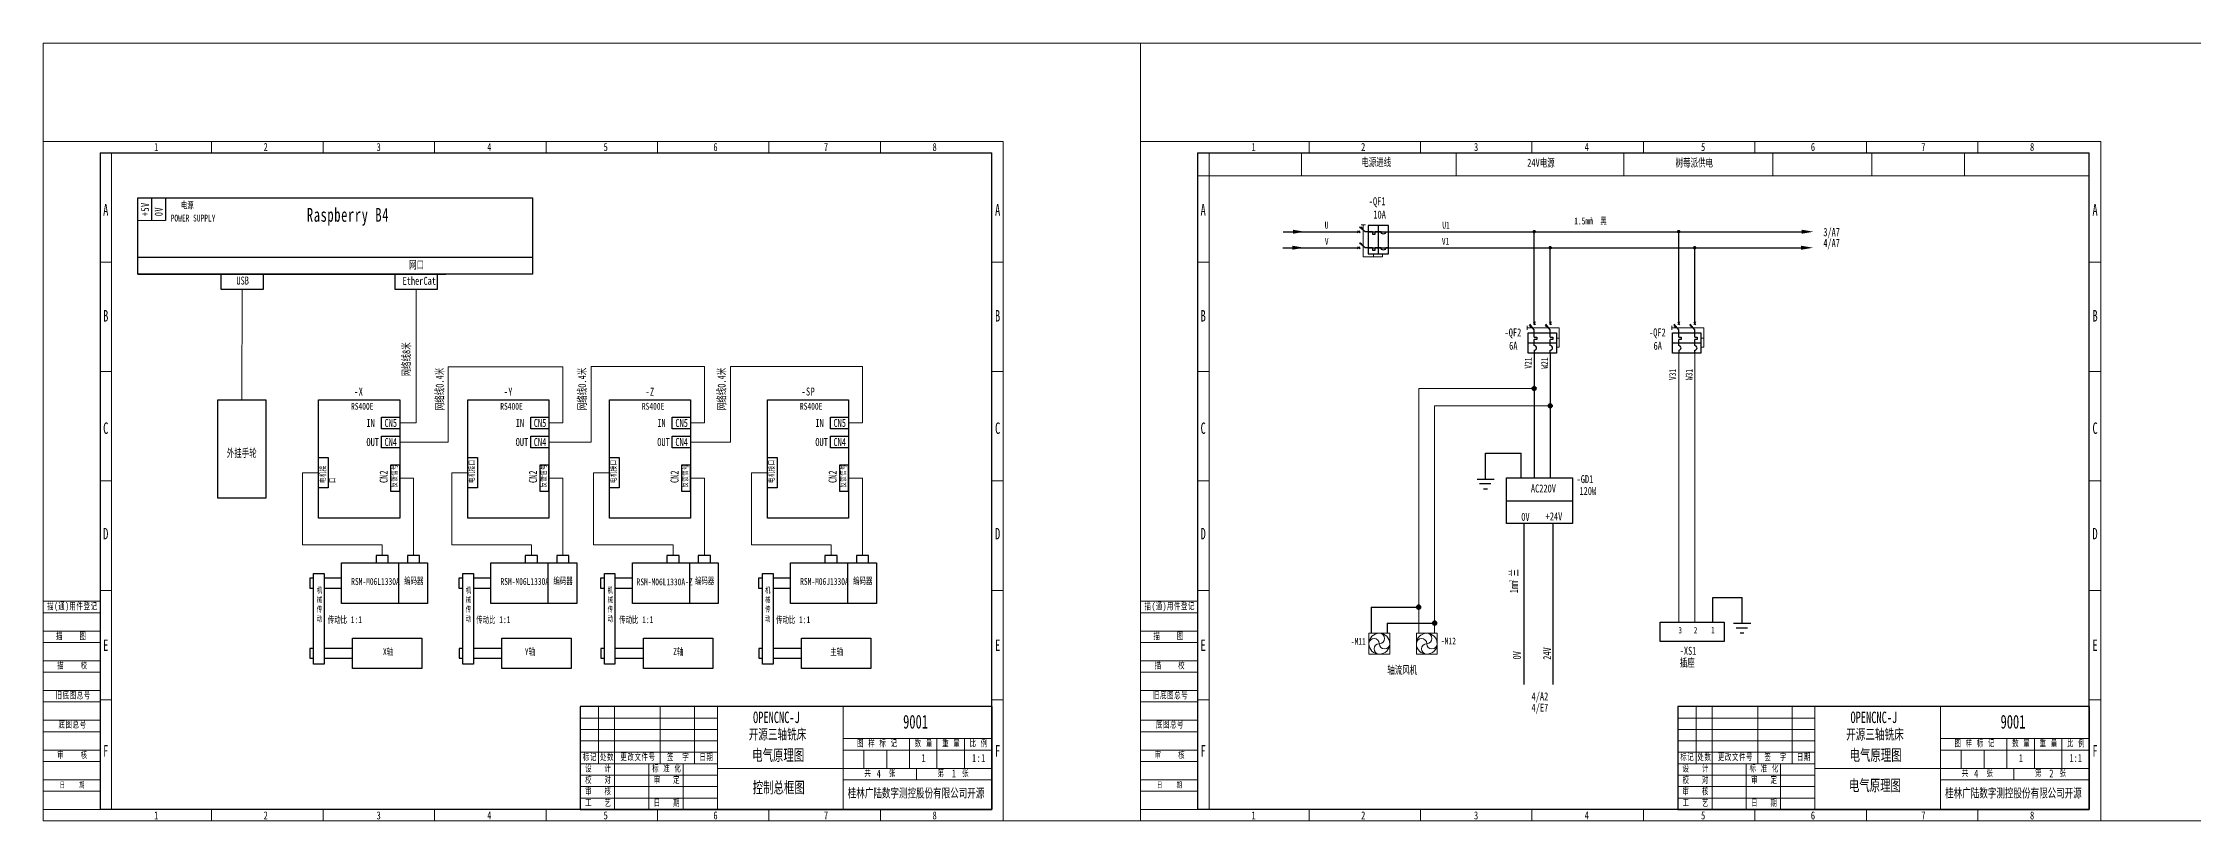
# Model space of a CAD drawing. Header units: millimetres. Extents: x 0 to 1920, y 0 to 340.
# Drawn here: x 0 to 941, y 0 to 340 of the extents above; entities that cross this region are included whole.
import ezdxf

# ---------------------------------------------------------------- set-up
doc = ezdxf.new("R2010")
doc.units = ezdxf.units.MM
for name, color, linetype, lineweight in [('ACAD粗实线', 7, 'Continuous', 30), ('CAXA0', 7, 'Continuous', 70), ('EB0_1', 7, 'Continuous', 35), ('尺寸线', 1, 'Continuous', 15), ('尺寸线层_1', 3, 'Continuous', 18), ('文字', 3, 'Continuous', 20), ('用户自定义3', 7, 'Continuous', 18), ('粗实线', 7, 'Continuous', 30), ('粗实线层_1', 7, 'Continuous', 35), ('细实线', 1, 'Continuous', 15), ('细实线层_1', 7, 'Continuous', 18)]:
    doc.layers.add(name, color=color, linetype=linetype, lineweight=lineweight)
doc.styles.add('标准', font='', dxfattribs={"width": 0.667})
doc.styles.add('电气', font='', dxfattribs={"width": 0.667})
doc.styles.add('电气3.0', font='', dxfattribs={"width": 0.667})
doc.styles.add('电气3.5', font='', dxfattribs={"width": 0.667})
doc.styles.get('标准').set_extended_font_data('宋体')
doc.styles.get('电气').set_extended_font_data('宋体')
doc.styles.get('电气3.0').set_extended_font_data('宋体')
doc.styles.get('电气3.5').set_extended_font_data('宋体')

# ---------------------------------------------------------------- blocks, each defined once
blk = doc.blocks.new('电气A3')
at = {"layer": '文字', "lineweight": 15}
for p, q in [((30, 292), (30, 5)), ((73.75, 297), (73.75, 292)), ((122.5, 297), (122.5, 292)), ((171.25, 297), (171.25, 292)), ((220, 297), (220, 292)), ((268.75, 297), (268.75, 292)), ((317.5, 297), (317.5, 292)), ((366.25, 297), (366.25, 292)), ((30, 244.2), (25, 244.2)), ((420, 244.2), (415, 244.2)), ((30, 196.4), (25, 196.4)), ((420, 196.4), (415, 196.4)), ((420, 148.6), (415, 148.6)), ((30, 100.8), (25, 100.8)), ((420, 100.8), (415, 100.8)), ((30, 53), (25, 53)), ((420, 53), (415, 53)), ((73.75, 5), (73.75, 0)), ((122.5, 5), (122.5, 0)), ((171.25, 5), (171.25, 0)), ((220, 5), (220, 0)), ((268.75, 5), (268.75, 0)), ((317.5, 5), (317.5, 0)), ((366.25, 5), (366.25, 0))]:
    blk.add_line(p, q, dxfattribs=at)
at = {"layer": '文字', "color": 3, "lineweight": 15}
blk.add_line((30, 148.6), (25, 148.6), dxfattribs=at)
at = {"layer": '粗实线'}
for p, q in [((25, 292), (25, 5)), ((25, 292), (415, 292)), ((415, 5), (415, 292)), ((235, 50), (235, 5)), ((415, 50), (235, 50)), ((415, 50), (415, 5)), ((415, 5), (25, 5)), ((235, 5), (415, 5))]:
    blk.add_line(p, q, dxfattribs=at)
at = {"layer": '细实线'}
for p, q in [((420, 297), (0, 297)), ((0, 297), (0, 0)), ((420, 0), (420, 297)), ((25, 96), (0, 96)), ((25, 91), (0, 91)), ((25, 83), (0, 83)), ((25, 78), (0, 78)), ((25, 70), (0, 70)), ((25, 65), (0, 65)), ((25, 57), (0, 57)), ((25, 52), (0, 52)), ((25, 44), (0, 44)), ((25, 39), (0, 39)), ((25, 31), (0, 31)), ((415, 36), (350, 36)), ((350, 31), (415, 31)), ((359, 23), (359, 31)), ((369, 23), (369, 31)), ((379, 23), (379, 36)), ((391, 23), (391, 36)), ((403, 23), (403, 36)), ((25, 26), (0, 26)), ((415, 23), (295, 23)), ((382, 18), (382, 23)), ((25, 18), (0, 18)), ((25, 13), (0, 13)), ((350, 18), (415, 18)), ((0, 5), (0, 5)), ((0, 0), (420, 0))]:
    blk.add_line(p, q, dxfattribs=at)
at = {"layer": '细实线', "color": 1, "linetype": 'Continuous', "lineweight": 15}
for p, q in [((243, 25), (243, 50)), ((250, 5), (250, 50)), ((270, 25), (270, 50)), ((285, 25), (285, 50)), ((295, 5), (295, 50)), ((350, 5), (350, 50)), ((235, 45), (295, 45)), ((235, 40), (295, 40)), ((235, 35), (295, 35)), ((235, 35), (295, 35)), ((235, 30), (295, 30)), ((235, 25), (295, 25)), ((235, 20), (295, 20)), ((265, 5), (265, 25)), ((280, 5), (280, 25)), ((235, 15), (295, 15)), ((235, 10), (295, 10)), ((0, 5), (25, 5))]:
    blk.add_line(p, q, dxfattribs=at)
at = {"layer": '文字', "lineweight": 15, "attachment_point": 1, "style": '标准'}
for s, insert, char_height, width in [('\\T1.1;1', (48.59, 296.32), 3.5, 1.9041), ('\\T1.1;2', (96.51, 296.32), 3.5, 2.5823), ('\\T1.1;3', (145.9, 296.32), 3.5, 2.5301), ('\\T1.1;4', (194.3, 296.32), 3.5, 2.8692), ('\\T1.1;5', (245.2, 296.32), 3.5, 2.5301), ('\\T1.1;6', (293.23, 296.32), 3.5, 2.6866), ('\\T1.1;7', (341.55, 296.32), 3.5, 2.5301), ('\\T1.1;8', (389.09, 296.32), 3.5, 2.6605), ('\\T1.1;A', (26.3, 269.59), 5, 4.5088), ('\\T1.1;A', (416.4, 269.59), 5, 4.5088), ('\\T1.1;B', (26.3, 223.3), 5, 4.2852), ('\\T1.1;B', (416.4, 223.3), 5, 4.2852), ('\\T1.1;C', (26.3, 174.18), 5, 4.1361), ('\\T1.1;C', (416.4, 174.18), 5, 4.1361), ('\\T1.1;D', (26.3, 128.07), 5, 4.2479), ('\\T1.1;D', (416.4, 128.07), 5, 4.2479), ('\\T1.1;描(通)用件登记', (1.8, 95.41), 3, 41.5314), ('\\T1.1;描    图', (5.69, 82.36), 3, 23.5648), ('\\T1.1;E', (26.3, 79.3), 5, 4.2107), ('\\T1.1;E', (416.4, 79.3), 5, 4.2107), ('\\T1.1;描    校', (6.21, 69.57), 3, 23.8331), ('\\T1.1;旧底图总号', (5.52, 56.52), 3, 28.5327), ('\\T1.1;底图总号', (6.78, 43.73), 3, 23.1937), ('\\T1.1;审    核', (6.21, 30.42), 3, 23.4754), ('\\T1.1;F', (26.3, 33.13), 5, 4.3597), ('\\T1.1;标记', (236.11, 29.53), 3, 11.219), ('\\T1.1;处数', (243.61, 29.53), 3, 11.1519), ('\\T1.1;更改文件号', (252.55, 29.53), 3, 29.114), ('\\T1.1;签  字', (272.94, 29.53), 3, 17.5373), ('\\T1.1;日期', (287.11, 29.53), 3, 10.1459), ('\\T1.1;图 样 标 记', (356.06, 35.53), 3, 32.1457), ('\\T1.1;数 量', (381.27, 35.53), 3, 14.3893), ('\\T1.1;重 量', (393.27, 35.53), 3, 14.4117), ('\\T1.1;比 例', (405.27, 35.53), 3, 13.5621), ('\\T1.1;F', (416.4, 33.13), 5, 4.3597), ('\\T1.1;校   对', (237.1, 19.53), 3, 20.6852), ('\\T1.1;设   计', (237.1, 24.53), 3, 20.6181), ('\\T1.1;标 准 化', (266.42, 24.53), 3, 23.547), ('\\T1.1;审   定', (267.1, 19.53), 3, 20.2828), ('\\T1.1;共', (359.26, 22.56), 3, 5.2764), ('\\T1.1;张', (370, 22.56), 3, 5.1199), ('\\T1.1;第', (391.26, 22.56), 3, 5.1199), ('\\T1.1;张', (402, 22.56), 3, 5.1199), ('\\T1.1;日    期', (7.25, 17.02), 2.5, 18.948), ('\\T1.1;工   艺', (237.1, 9.53), 3, 20.5287), ('\\T1.1;审   核', (237.1, 14.53), 3, 20.3275), ('\\T1.1;日   期', (267.1, 9.53), 3, 19.5897), ('\\T1.1;1', (48.59, 4.18), 3.5, 1.9041), ('\\T1.1;2', (96.51, 4.18), 3.5, 2.5823), ('\\T1.1;3', (145.9, 4.18), 3.5, 2.5301), ('\\T1.1;4', (194.3, 4.18), 3.5, 2.8692), ('\\T1.1;5', (245.2, 4.18), 3.5, 2.5301), ('\\T1.1;6', (293.23, 4.18), 3.5, 2.6866), ('\\T1.1;7', (341.55, 4.18), 3.5, 2.5301), ('\\T1.1;8', (389.09, 4.18), 3.5, 2.6605)]:
    blk.add_mtext(s, dxfattribs=dict(at, insert=insert, char_height=char_height, width=width))
blk = doc.blocks.new('电气A3_1')
at = {"layer": '文字', "lineweight": 15}
for p, q in [((30, 292), (30, 5)), ((73.75, 297), (73.75, 292)), ((122.5, 297), (122.5, 292)), ((171.25, 297), (171.25, 292)), ((220, 297), (220, 292)), ((268.75, 297), (268.75, 292)), ((317.5, 297), (317.5, 292)), ((366.25, 297), (366.25, 292)), ((30, 244.2), (25, 244.2)), ((420, 244.2), (415, 244.2)), ((30, 196.4), (25, 196.4)), ((420, 196.4), (415, 196.4)), ((420, 148.6), (415, 148.6)), ((30, 100.8), (25, 100.8)), ((420, 100.8), (415, 100.8)), ((30, 53), (25, 53)), ((420, 53), (415, 53)), ((73.75, 5), (73.75, 0)), ((122.5, 5), (122.5, 0)), ((171.25, 5), (171.25, 0)), ((220, 5), (220, 0)), ((268.75, 5), (268.75, 0)), ((317.5, 5), (317.5, 0)), ((366.25, 5), (366.25, 0))]:
    blk.add_line(p, q, dxfattribs=at)
at = {"layer": '文字', "color": 3, "lineweight": 15}
blk.add_line((30, 148.6), (25, 148.6), dxfattribs=at)
at = {"layer": '粗实线'}
for p, q in [((25, 292), (25, 5)), ((25, 292), (415, 292)), ((415, 5), (415, 292)), ((235, 50), (235, 5)), ((415, 50), (235, 50)), ((415, 50), (415, 5)), ((415, 5), (25, 5)), ((235, 5), (415, 5))]:
    blk.add_line(p, q, dxfattribs=at)
at = {"layer": '细实线'}
for p, q in [((420, 297), (0, 297)), ((0, 297), (0, 0)), ((420, 0), (420, 297)), ((25, 96), (0, 96)), ((25, 91), (0, 91)), ((25, 83), (0, 83)), ((25, 78), (0, 78)), ((25, 70), (0, 70)), ((25, 65), (0, 65)), ((25, 57), (0, 57)), ((25, 52), (0, 52)), ((25, 44), (0, 44)), ((25, 39), (0, 39)), ((25, 31), (0, 31)), ((415, 36), (350, 36)), ((350, 31), (415, 31)), ((359, 23), (359, 31)), ((369, 23), (369, 31)), ((379, 23), (379, 36)), ((391, 23), (391, 36)), ((403, 23), (403, 36)), ((25, 26), (0, 26)), ((415, 23), (295, 23)), ((382, 18), (382, 23)), ((25, 18), (0, 18)), ((25, 13), (0, 13)), ((350, 18), (415, 18)), ((0, 5), (0, 5)), ((0, 0), (420, 0))]:
    blk.add_line(p, q, dxfattribs=at)
at = {"layer": '细实线', "color": 1, "linetype": 'Continuous', "lineweight": 15}
for p, q in [((243, 25), (243, 50)), ((250, 5), (250, 50)), ((270, 25), (270, 50)), ((285, 25), (285, 50)), ((295, 5), (295, 50)), ((350, 5), (350, 50)), ((235, 45), (295, 45)), ((235, 40), (295, 40)), ((235, 35), (295, 35)), ((235, 35), (295, 35)), ((235, 30), (295, 30)), ((235, 25), (295, 25)), ((235, 20), (295, 20)), ((265, 5), (265, 25)), ((280, 5), (280, 25)), ((235, 15), (295, 15)), ((235, 10), (295, 10)), ((0, 5), (25, 5))]:
    blk.add_line(p, q, dxfattribs=at)
at = {"layer": '文字', "lineweight": 15, "attachment_point": 1, "style": '标准'}
for s, insert, char_height, width in [('\\T1.1;1', (48.59, 296.32), 3.5, 1.9041), ('\\T1.1;2', (96.51, 296.32), 3.5, 2.5823), ('\\T1.1;3', (145.9, 296.32), 3.5, 2.5301), ('\\T1.1;4', (194.3, 296.32), 3.5, 2.8692), ('\\T1.1;5', (245.2, 296.32), 3.5, 2.5301), ('\\T1.1;6', (293.23, 296.32), 3.5, 2.6866), ('\\T1.1;7', (341.55, 296.32), 3.5, 2.5301), ('\\T1.1;8', (389.09, 296.32), 3.5, 2.6605), ('\\T1.1;A', (26.3, 269.59), 5, 4.5088), ('\\T1.1;A', (416.4, 269.59), 5, 4.5088), ('\\T1.1;B', (26.3, 223.3), 5, 4.2852), ('\\T1.1;B', (416.4, 223.3), 5, 4.2852), ('\\T1.1;C', (26.3, 174.18), 5, 4.1361), ('\\T1.1;C', (416.4, 174.18), 5, 4.1361), ('\\T1.1;D', (26.3, 128.07), 5, 4.2479), ('\\T1.1;D', (416.4, 128.07), 5, 4.2479), ('\\T1.1;描(通)用件登记', (1.8, 95.41), 3, 41.5314), ('\\T1.1;描    图', (5.69, 82.36), 3, 23.5648), ('\\T1.1;E', (26.3, 79.3), 5, 4.2107), ('\\T1.1;E', (416.4, 79.3), 5, 4.2107), ('\\T1.1;描    校', (6.21, 69.57), 3, 23.8331), ('\\T1.1;旧底图总号', (5.52, 56.52), 3, 28.5327), ('\\T1.1;底图总号', (6.78, 43.73), 3, 23.1937), ('\\T1.1;审    核', (6.21, 30.42), 3, 23.4754), ('\\T1.1;F', (26.3, 33.13), 5, 4.3597), ('\\T1.1;标记', (236.11, 29.53), 3, 11.219), ('\\T1.1;处数', (243.61, 29.53), 3, 11.1519), ('\\T1.1;更改文件号', (252.55, 29.53), 3, 29.114), ('\\T1.1;签  字', (272.94, 29.53), 3, 17.5373), ('\\T1.1;日期', (287.11, 29.53), 3, 10.1459), ('\\T1.1;图 样 标 记', (356.06, 35.53), 3, 32.1457), ('\\T1.1;数 量', (381.27, 35.53), 3, 14.3893), ('\\T1.1;重 量', (393.27, 35.53), 3, 14.4117), ('\\T1.1;比 例', (405.27, 35.53), 3, 13.5621), ('\\T1.1;F', (416.4, 33.13), 5, 4.3597), ('\\T1.1;校   对', (237.1, 19.53), 3, 20.6852), ('\\T1.1;设   计', (237.1, 24.53), 3, 20.6181), ('\\T1.1;标 准 化', (266.42, 24.53), 3, 23.547), ('\\T1.1;审   定', (267.1, 19.53), 3, 20.2828), ('\\T1.1;共', (359.26, 22.56), 3, 5.2764), ('\\T1.1;张', (370, 22.56), 3, 5.1199), ('\\T1.1;第', (391.26, 22.56), 3, 5.1199), ('\\T1.1;张', (402, 22.56), 3, 5.1199), ('\\T1.1;日    期', (7.25, 17.02), 2.5, 18.948), ('\\T1.1;工   艺', (237.1, 9.53), 3, 20.5287), ('\\T1.1;审   核', (237.1, 14.53), 3, 20.3275), ('\\T1.1;日   期', (267.1, 9.53), 3, 19.5897), ('\\T1.1;1', (48.59, 4.18), 3.5, 1.9041), ('\\T1.1;2', (96.51, 4.18), 3.5, 2.5823), ('\\T1.1;3', (145.9, 4.18), 3.5, 2.5301), ('\\T1.1;4', (194.3, 4.18), 3.5, 2.8692), ('\\T1.1;5', (245.2, 4.18), 3.5, 2.5301), ('\\T1.1;6', (293.23, 4.18), 3.5, 2.6866), ('\\T1.1;7', (341.55, 4.18), 3.5, 2.5301), ('\\T1.1;8', (389.09, 4.18), 3.5, 2.6605)]:
    blk.add_mtext(s, dxfattribs=dict(at, insert=insert, char_height=char_height, width=width))
blk = doc.blocks.new('断路器2P')
at = {"layer": '粗实线'}
for p, q in [((0.38, 0.65), (-0.38, -0.65)), ((-0.37, 0.63), (0.37, -0.67)), ((7.38, 0.65), (6.63, -0.65)), ((6.63, 0.63), (7.37, -0.67)), ((-2.68, -12.97), (-2.68, -4.13)), ((-2.68, -4.13), (9.71, -4.13)), ((-2.68, -8.45), (9.71, -8.45)), ((-1.77, -0.6), (-2.02, -0.85)), ((-1.4, -1.61), (-2.02, -0.85)), ((-0.01, -2.78), (-1.96, -0.37)), ((-1.15, -1.37), (-1.4, -1.61)), ((-0.01, -4.13), (-0.01, -2.78)), ((-0.01, -5.96), (-0.01, -4.13)), ((-0.01, -5.96), (1.13, -5.96)), ((1.13, -7.1), (-0.01, -7.1)), ((-0.01, -9.73), (-0.01, -7.1)), ((1.13, -5.96), (1.13, -7.1)), ((5.16, -0.52), (4.92, -0.77)), ((5.53, -1.53), (4.92, -0.77)), ((6.99, -2.78), (5.04, -0.37)), ((5.79, -1.29), (5.53, -1.53)), ((6.99, -4.13), (6.99, -2.78)), ((6.99, -5.96), (6.99, -4.13)), ((6.99, -5.96), (8.13, -5.96)), ((8.13, -7.1), (6.99, -7.1)), ((6.99, -9.73), (6.99, -7.1)), ((8.13, -5.96), (8.13, -7.1)), ((9.71, -4.13), (9.71, -12.97)), ((9.71, -12.97), (-2.68, -12.97)), ((-0.01, -11.76), (-0.01, -12.97)), ((6.99, -12.97), (6.99, -11.76))]:
    blk.add_line(p, q, dxfattribs=at)
for centre in [(-0.01, -10.75), (6.99, -10.75)]:
    blk.add_arc(centre, 1.02, 270, 90, dxfattribs=at)
at = {"layer": '细实线'}
for p, q in [((-3.02, -1.04), (-3.02, -2.89)), ((-3.02, -1.98), (10.93, -1.98)), ((10.93, -6.49), (9.71, -6.49)), ((10.93, -1.98), (10.93, -10.41)), ((10.93, -10.41), (9.71, -10.41))]:
    blk.add_line(p, q, dxfattribs=at)
blk = doc.blocks.new('一般接地')
at = {"layer": '粗实线'}
for p, q in [((0, -11.28), (0, 0)), ((-3.74, -11.28), (3.74, -11.28)), ((-2.59, -13.29), (2.3, -13.29)), ((-0.93, -15.53), (0.79, -15.53))]:
    blk.add_line(p, q, dxfattribs=at)
blk = doc.blocks.new('一般接地_1')
at = {"layer": '粗实线'}
for p, q in [((0, -11.28), (0, 0)), ((-3.74, -11.28), (3.74, -11.28)), ((-2.59, -13.29), (2.3, -13.29)), ((-0.93, -15.53), (0.79, -15.53))]:
    blk.add_line(p, q, dxfattribs=at)
blk = doc.blocks.new('*X24')
at = {"layer": 'EB0_1', "linetype": 'Continuous', "lineweight": 18}
h = blk.add_hatch(color=256, dxfattribs=at)
edge = h.paths.add_edge_path(flags=0)
edge.add_arc((0, 0), 0.844, 0, 180, ccw=False)
edge.add_arc((0, 0), 0.844, -180, 0, ccw=False)
at = {"layer": 'EB0_1'}
blk.add_circle((0, 0), 0.844, dxfattribs=at)
blk = doc.blocks.new('*X25')
at = {"layer": 'ACAD粗实线', "linetype": 'Continuous', "lineweight": 18}
blk.add_circle((0, 0), 4.56, dxfattribs=at)
for centre, start, end in [((-2.28, 0), 0, 180), ((0, 2.28), 270, 90), ((2.28, 0), 180, 360), ((0, -2.28), 90, 270)]:
    blk.add_arc(centre, 2.28, start, end, dxfattribs=at)
at = {"layer": '细实线层_1', "color": 7}
for p, q in [((-4.56, 4.56), (-4.56, -4.56)), ((4.56, 4.56), (-4.56, 4.56)), ((4.56, -4.56), (4.56, 4.56)), ((-4.56, -4.56), (4.56, -4.56))]:
    blk.add_line(p, q, dxfattribs=at)
blk = doc.blocks.new('*X26')
at = {"layer": 'ACAD粗实线', "linetype": 'Continuous', "lineweight": 18}
blk.add_circle((0, 0), 4.56, dxfattribs=at)
for centre, start, end in [((-2.28, 0), 0, 180), ((0, 2.28), 270, 90), ((2.28, 0), 180, 360), ((0, -2.28), 90, 270)]:
    blk.add_arc(centre, 2.28, start, end, dxfattribs=at)
at = {"layer": '细实线层_1', "color": 7}
for p, q in [((-4.56, 4.56), (-4.56, -4.56)), ((4.56, 4.56), (-4.56, 4.56)), ((4.56, -4.56), (4.56, 4.56)), ((-4.56, -4.56), (4.56, -4.56))]:
    blk.add_line(p, q, dxfattribs=at)

msp = doc.modelspace()

# ---------------------------------------------------------------- hatches: boundary and pattern name
at = {"layer": '尺寸线'}
for points in [[(546.68, 256.66), (546.68, 258.41), (551.93, 257.53)], [(769.18, 256.66), (769.18, 258.41), (774.43, 257.53)], [(546.46, 249.67), (546.46, 251.42), (551.71, 250.54)], [(768.97, 249.67), (768.97, 251.42), (774.22, 250.54)]]:
    msp.add_hatch(color=256, dxfattribs=at).paths.add_polyline_path(points, flags=0)

# ---------------------------------------------------------------- linework, layer by layer
at = {"layer": 'CAXA0', "color": 0, "lineweight": 30}
for p, q in [((580.98, 93.48), (601.73, 93.48)), ((587.98, 86.48), (608.73, 86.48))]:
    msp.add_line(p, q, dxfattribs=at)
at = {"layer": '文字'}
for p, q in [((87.09, 232.36), (87.03, 184.11)), ((163.25, 173.95), (163.25, 232.36)), ((177.15, 165.6), (177.15, 198.51)), ((177.15, 198.51), (227.35, 198.51)), ((227.35, 173.95), (227.35, 198.51)), ((289.28, 198.6), (239.81, 198.6)), ((239.81, 165.6), (239.81, 198.6)), ((289.28, 173.95), (289.28, 198.6)), ((300.71, 165.6), (300.71, 198.6)), ((358.44, 198.6), (300.71, 198.6)), ((358.44, 198.6), (358.44, 173.95)), ((156, 173.95), (163.25, 173.95)), ((227.35, 173.95), (221.29, 173.95)), ((289.28, 173.95), (283.22, 173.95)), ((358.44, 173.95), (352.36, 173.95)), ((156, 165.6), (177.15, 165.6)), ((221.29, 165.6), (239.81, 165.6)), ((221.29, 165.6), (227.35, 165.6)), ((283.22, 165.6), (300.71, 165.6)), ((283.22, 165.6), (289.28, 165.6)), ((120.54, 152.22), (113.52, 152.22)), ((113.52, 152.22), (113.52, 120.67)), ((178.81, 152.22), (178.81, 120.67)), ((185.83, 152.22), (178.81, 152.22)), ((247.76, 152.22), (240.74, 152.22)), ((240.74, 152.22), (240.74, 120.67)), ((316.9, 152.22), (309.88, 152.22)), ((309.88, 120.67), (309.88, 152.22)), ((156, 149.89), (162.06, 149.89)), ((162.06, 116.09), (162.06, 149.89)), ((221.29, 149.89), (227.35, 149.89)), ((227.35, 116.09), (227.35, 149.89)), ((283.22, 149.89), (289.28, 149.89)), ((289.28, 116.09), (289.28, 149.89)), ((352.36, 149.89), (358.43, 149.89)), ((358.43, 116.09), (358.43, 149.89)), ((113.52, 120.67), (148.33, 120.67)), ((148.33, 116.09), (148.33, 120.67)), ((178.81, 120.67), (213.63, 120.67)), ((213.63, 116.09), (213.63, 120.67)), ((240.74, 120.67), (275.55, 120.67)), ((275.55, 116.09), (275.55, 120.67)), ((309.88, 120.67), (344.7, 120.67)), ((344.7, 116.09), (344.7, 120.67))]:
    msp.add_line(p, q, dxfattribs=at)
at = {"layer": '用户自定义3', "color": 3}
msp.add_line((53.52, 262.47), (41.52, 262.47), dxfattribs=at)
at = {"layer": '用户自定义3'}
for p, q in [((715.41, 204.51), (715.41, 86.84)), ((722.41, 204.51), (722.41, 86.84)), ((652.23, 189.07), (601.73, 189.07)), ((601.73, 82.05), (601.73, 189.07)), ((659.23, 181.44), (608.68, 181.44)), ((608.68, 82.05), (608.68, 181.44))]:
    msp.add_line(p, q, dxfattribs=at)
at = {"layer": '粗实线'}
for p, q in [((41.52, 239.05), (41.52, 272.31)), ((41.52, 272.31), (176.23, 272.31)), ((41.52, 272.31), (214.09, 272.31)), ((41.52, 239.05), (41.52, 272.31)), ((47.52, 272.31), (47.52, 262.47)), ((53.52, 272.31), (53.52, 262.47)), ((214.09, 272.31), (214.09, 239.05)), ((542.45, 257.54), (575.52, 257.54)), ((579.63, 257.54), (770.83, 257.56)), ((652.23, 217.46), (652.23, 257.58)), ((715.42, 217.46), (715.42, 257.58)), ((542.23, 250.54), (575.52, 250.54)), ((579.63, 250.54), (770.83, 250.54)), ((659.23, 217.48), (659.23, 250.55)), ((722.42, 217.48), (722.42, 250.55)), ((41.52, 239.05), (176.23, 239.05)), ((176.23, 239.05), (41.52, 239.05)), ((77.73, 239.05), (77.73, 232.36)), ((96.45, 232.36), (96.45, 239.05)), ((153.89, 239.05), (153.89, 232.36)), ((172.61, 232.36), (172.61, 239.05)), ((77.73, 232.36), (96.45, 232.36)), ((153.89, 232.36), (172.61, 232.36)), ((652.23, 204.51), (652.23, 149.97)), ((659.23, 204.51), (659.23, 149.97)), ((630.95, 160.72), (646.55, 160.72)), ((646.55, 149.97), (646.55, 160.72)), ((640.09, 139.97), (669, 139.97)), ((647.7, 129.97), (647.7, 59.69)), ((660.32, 129.97), (660.32, 79.74)), ((130.55, 106.06), (122.93, 106.06)), ((155.5, 112.81), (155.5, 95.01)), ((195.84, 106.06), (188.22, 106.06)), ((220.79, 112.81), (220.79, 95.01)), ((257.77, 106.06), (250.15, 106.06)), ((282.72, 112.81), (282.72, 95.01)), ((326.91, 106.06), (319.3, 106.06)), ((351.86, 112.81), (351.86, 95.01)), ((122.93, 101.77), (130.55, 101.77)), ((188.22, 101.77), (195.84, 101.77)), ((250.15, 101.77), (257.77, 101.77)), ((319.3, 101.77), (326.91, 101.77)), ((730.29, 86.84), (730.29, 97.73)), ((730.29, 97.73), (743.19, 97.73)), ((135.41, 75.39), (122.93, 75.39)), ((200.7, 75.39), (188.22, 75.39)), ((262.63, 75.39), (250.15, 75.39)), ((331.77, 75.39), (319.3, 75.39)), ((660.32, 79.74), (660.32, 59.69)), ((122.93, 71.1), (135.41, 71.1)), ((188.22, 71.1), (200.7, 71.1)), ((250.15, 71.1), (262.63, 71.1)), ((319.3, 71.1), (331.77, 71.1))]:
    msp.add_line(p, q, dxfattribs=at)
for points in [[(651.85, 257.59, 0.75, 0.75, 1), (652.6, 257.59, 0.75, 0.75, 1)], [(715.03, 257.59, 0.75, 0.75, 1), (715.78, 257.59, 0.75, 0.75, 1)], [(658.85, 250.55, 0.75, 0.75, 1), (659.6, 250.55, 0.75, 0.75, 1)], [(722.03, 250.55, 0.75, 0.75, 1), (722.78, 250.55, 0.75, 0.75, 1)]]:
    msp.add_lwpolyline(points, format="xyseb", close=True, dxfattribs=at)
for points in [[(214.09, 239.05), (41.52, 239.05), (41.52, 246.49), (214.09, 246.49)], [(118.32, 106.06), (116.64, 106.06), (116.64, 101.77), (118.32, 101.77)], [(183.61, 106.06), (181.93, 106.06), (181.93, 101.77), (183.61, 101.77)], [(245.54, 106.06), (243.86, 106.06), (243.86, 101.77), (245.54, 101.77)], [(314.68, 106.06), (313.01, 106.06), (313.01, 101.77), (314.68, 101.77)], [(118.32, 75.39), (116.71, 75.39), (116.71, 71.1), (118.32, 71.1)], [(183.61, 75.39), (182, 75.39), (182, 71.1), (183.61, 71.1)], [(245.54, 75.39), (243.92, 75.39), (243.92, 71.1), (245.54, 71.1)], [(314.68, 75.39), (313.07, 75.39), (313.07, 71.1), (314.68, 71.1)]]:
    msp.add_lwpolyline(points, dxfattribs=at)
for points in [[(76.47, 184.11), (97.47, 184.11), (97.47, 141.14), (76.47, 141.14)], [(120.54, 184.11), (156, 184.11), (156, 132.4), (120.54, 132.4)], [(185.83, 184.11), (221.29, 184.11), (221.29, 132.4), (185.83, 132.4)], [(247.76, 184.11), (283.22, 184.11), (283.22, 132.4), (247.76, 132.4)], [(316.9, 184.11), (352.36, 184.11), (352.36, 132.4), (316.9, 132.4)], [(148.01, 176.5), (156, 176.5), (156, 171.41), (148.01, 171.41)], [(213.3, 176.5), (221.29, 176.5), (221.29, 171.41), (213.3, 171.41)], [(275.23, 176.5), (283.22, 176.5), (283.22, 171.41), (275.23, 171.41)], [(344.38, 176.5), (352.36, 176.5), (352.36, 171.41), (344.38, 171.41)], [(148.01, 168.15), (156, 168.15), (156, 163.06), (148.01, 163.06)], [(213.3, 168.15), (221.29, 168.15), (221.29, 163.06), (213.3, 163.06)], [(275.23, 168.15), (283.22, 168.15), (283.22, 163.06), (275.23, 163.06)], [(344.38, 168.15), (352.36, 168.15), (352.36, 163.06), (344.38, 163.06)], [(120.54, 158.8), (124.78, 158.8), (124.78, 145.65), (120.54, 145.65)], [(156, 155.56), (152.01, 155.56), (152.01, 144.21), (156, 144.21)], [(185.83, 158.8), (190.07, 158.8), (190.07, 145.65), (185.83, 145.65)], [(221.29, 155.56), (217.3, 155.56), (217.3, 144.21), (221.29, 144.21)], [(247.76, 158.8), (252, 158.8), (252, 145.65), (247.76, 145.65)], [(283.22, 155.56), (279.23, 155.56), (279.23, 144.21), (283.22, 144.21)], [(316.9, 158.8), (321.14, 158.8), (321.14, 145.65), (316.9, 145.65)], [(352.36, 155.56), (348.38, 155.56), (348.38, 144.21), (352.36, 144.21)], [(640.09, 149.97), (669, 149.97), (669, 129.97), (640.09, 129.97)], [(145.66, 112.81), (151.01, 112.81), (151.01, 116.09), (145.66, 116.09)], [(159.38, 112.81), (164.74, 112.81), (164.74, 116.09), (159.38, 116.09)], [(210.95, 112.81), (216.3, 112.81), (216.3, 116.09), (210.95, 116.09)], [(224.68, 112.81), (230.03, 112.81), (230.03, 116.09), (224.68, 116.09)], [(272.88, 112.81), (278.23, 112.81), (278.23, 116.09), (272.88, 116.09)], [(286.6, 112.81), (291.96, 112.81), (291.96, 116.09), (286.6, 116.09)], [(342.02, 112.81), (347.38, 112.81), (347.38, 116.09), (342.02, 116.09)], [(355.75, 112.81), (361.1, 112.81), (361.1, 116.09), (355.75, 116.09)], [(118.32, 108.13), (122.93, 108.13), (122.93, 68.6), (118.32, 68.6)], [(130.55, 112.81), (168.12, 112.81), (168.12, 95.01), (130.55, 95.01)], [(183.61, 108.13), (188.22, 108.13), (188.22, 68.6), (183.61, 68.6)], [(195.84, 112.81), (233.41, 112.81), (233.41, 95.01), (195.84, 95.01)], [(245.54, 108.13), (250.15, 108.13), (250.15, 68.6), (245.54, 68.6)], [(257.77, 112.81), (295.34, 112.81), (295.34, 95.01), (257.77, 95.01)], [(314.68, 108.13), (319.3, 108.13), (319.3, 68.6), (314.68, 68.6)], [(326.91, 112.81), (364.48, 112.81), (364.48, 95.01), (326.91, 95.01)], [(707.34, 86.84), (735.24, 86.84), (735.24, 78.5), (707.34, 78.5)], [(135.41, 79.83), (165.76, 79.83), (165.76, 66.66), (135.41, 66.66)], [(200.7, 79.83), (231.05, 79.83), (231.05, 66.66), (200.7, 66.66)], [(262.63, 79.83), (292.98, 79.83), (292.98, 66.66), (262.63, 66.66)], [(331.77, 79.83), (362.13, 79.83), (362.13, 66.66), (331.77, 66.66)]]:
    msp.add_lwpolyline(points, close=True, dxfattribs=at)
at = {"layer": '细实线'}
for p, q in [((0, 340), (1920, 340)), ((0, 340), (0, 0)), ((480, 340), (480, 0)), ((550.5, 282), (550.5, 292)), ((618.05, 282), (618.05, 292)), ((691.43, 282), (691.43, 292)), ((756.53, 282), (756.53, 292)), ((799.94, 282), (799.94, 292)), ((840.4, 282), (840.4, 292)), ((505, 282), (895, 282)), ((0, 0), (1920, 0))]:
    msp.add_line(p, q, dxfattribs=at)
at = {"layer": '细实线层_1', "color": 7, "linetype": 'Continuous', "lineweight": 30}
for p, q in [((580.98, 93.48), (580.98, 82.05)), ((587.98, 86.48), (587.98, 82.05))]:
    msp.add_line(p, q, dxfattribs=at)

# ---------------------------------------------------------------- block references
at = {"layer": '粗实线'}
for name, p in [('电气A3', (0, 0)), ('电气A3_1', (480, 0)), ('一般接地', (630.95, 160.72)), ('一般接地_1', (743.19, 97.73))]:
    msp.add_blockref(name, p, dxfattribs=at)
at = {"layer": '粗实线层_1'}
for p in [(652.23, 189.07), (659.23, 181.44), (601.68, 93.48), (608.68, 86.48)]:
    msp.add_blockref('*X24', p, dxfattribs=at)
at = {"layer": '细实线', "xscale": -0.9999999999999998, "rotation": 90}
msp.add_blockref('断路器2P', (575.5, 257.54), dxfattribs=at)
at = {"layer": '细实线'}
for p in [(652.23, 217.48), (715.42, 217.48)]:
    msp.add_blockref('断路器2P', p, dxfattribs=at)
at = {"layer": '细实线层_1', "color": 7}
for name, p in [('*X25', (584.48, 77.48)), ('*X26', (605.23, 77.48))]:
    msp.add_blockref(name, p, dxfattribs=at)

# ---------------------------------------------------------------- texts
at = {"layer": '尺寸线层_1', "linetype": 'ByBlock', "lineweight": -2, "ltscale": 0.2, "char_height": 3, "attachment_point": 1, "line_spacing_factor": 1.15057, "style": '电气'}
for s, insert, width in [('-M11', (572.02, 79.98), 6.9455), ('-M12', (611.45, 80.15), 8.2547)]:
    msp.add_mtext(s, dxfattribs=dict(at, insert=insert, width=width))
at = {"layer": '文字', "attachment_point": 1}
for s, insert, char_height, width, style in [('电源进线', (576.59, 289.67), 3.5, 26.0316, '电气'), ('24V电源', (649.16, 289.44), 3.5, 26.0316, '电气'), ('树莓派供电', (714.07, 289.44), 3.5, 32.7352, '电气'), ('POWER SUPPLY', (55.83, 265), 3, 23.3943, '电气3.0'), ('  电源', (57.04, 270.67), 3, 13.4609, '电气3.0'), ('{\\H0.8571x;1.5mm  黑}', (669.71, 263.73), 3.5, 22.6706, '电气'), ('2', (676.76, 264.02), 1.8, 13.4928, '电气'), ('3/A7', (778.68, 259.2), 3.633, 13.4928, '电气'), ('4/A7', (778.68, 254.43), 3.633, 13.4928, '电气'), ('网口', (160.11, 244.85), 3.5, 15.9835, '电气3.5'), ('USB', (84.58, 237.94), 3.5, 12.3459, '电气3.5'), ('EtherCat', (157.25, 237.82), 3.5, 15.9835, '电气3.5'), ('\\T1.1;-X', (136.07, 189.45), 3.5, 5.6478, '标准'), ('\\T1.1;-Y', (201.49, 189.45), 3.5, 5.6478, '标准'), ('\\T1.1;-Z', (263.48, 189.37), 3.5, 5.6478, '标准'), ('\\T1.1;-SP', (331.7, 189.45), 3.5, 5.6478, '标准'), ('RS400E', (134.72, 182.74), 3, 18.5309, '电气3.0'), ('RS400E', (200.01, 182.74), 3, 18.5309, '电气3.0'), ('RS400E', (261.94, 182.74), 3, 18.5309, '电气3.0'), ('RS400E', (331.08, 182.74), 3, 18.5309, '电气3.0'), ('IN', (141.45, 175.72), 3.5, 7.3458, '电气'), ('CN5', (149.36, 175.72), 3.5, 7.3458, '电气'), ('IN', (206.74, 175.72), 3.5, 7.3458, '电气'), ('CN5', (214.65, 175.72), 3.5, 7.3458, '电气'), ('IN', (268.67, 175.72), 3.5, 7.3458, '电气'), ('CN5', (276.58, 175.72), 3.5, 7.3458, '电气'), ('IN', (337.81, 175.72), 3.5, 7.3458, '电气'), ('CN5', (345.73, 175.72), 3.5, 7.3458, '电气'), ('外挂手轮', (80.4, 162.57), 3.5, 18.9235, '电气3.5'), ('OUT', (141.45, 167.37), 3.5, 7.3458, '电气'), ('CN4', (149.36, 167.37), 3.5, 7.3458, '电气'), ('OUT', (206.74, 167.37), 3.5, 7.3458, '电气'), ('CN4', (214.65, 167.37), 3.5, 7.3458, '电气'), ('OUT', (268.67, 167.37), 3.5, 7.3458, '电气'), ('CN4', (276.58, 167.37), 3.5, 7.3458, '电气'), ('OUT', (337.81, 167.37), 3.5, 7.3458, '电气'), ('CN4', (345.73, 167.37), 3.5, 7.3458, '电气'), ('AC220V', (650.78, 147.07), 3.5, 19.7976, '电气'), ('0V', (646.56, 134.67), 3.5, 36.9969, '电气'), ('+24V', (657.21, 134.87), 3.5, 36.9969, '电气'), ('RSM-M06L1330A', (134.8, 106.18), 3, 18.6962, '电气3.0'), ('编码器', (157.96, 106.46), 3, 28.196, '电气3.0'), ('RSM-M06L1330A', (200.1, 106.18), 3, 18.6962, '电气3.0'), ('编码器', (223.25, 106.46), 3, 28.196, '电气3.0'), ('RSM-M06L1330A-Z', (259.62, 106), 3, 18.6962, '电气3.0'), ('编码器', (285.18, 106.46), 3, 28.196, '电气3.0'), ('RSM-M06J1330A', (331.17, 106.18), 3, 18.6962, '电气3.0'), ('编码器', (354.32, 106.46), 3, 28.196, '电气3.0'), ('\\T1.1;{\\H0.5x;机\\P械\\P传\\P动}', (119.74, 102.12), 5, 4.4156, '标准'), ('\\T1.1;{\\H0.5x;机\\P械\\P传\\P动}', (184.9, 102.12), 5, 4.4156, '标准'), ('\\T1.1;{\\H0.5x;机\\P械\\P传\\P动}', (246.96, 102.12), 5, 4.4156, '标准'), ('\\T1.1;{\\H0.5x;机\\P械\\P传\\P动}', (315.82, 102.12), 5, 4.4156, '标准'), ('传动比 1:1', (124.56, 89.46), 3, 28.196, '电气3.0'), ('传动比 1:1', (189.5, 89.46), 3, 28.196, '电气3.0'), ('传动比 1:1', (252.01, 89.46), 3, 28.196, '电气3.0'), ('传动比 1:1', (320.64, 89.46), 3, 28.196, '电气3.0'), ('3', (715.31, 84.8), 2.83, 12.1435, '电气'), ('2', (722.03, 84.8), 2.83, 12.1435, '电气'), ('1', (729.58, 84.8), 2.83, 12.1435, '电气'), ('X轴', (148.69, 75.48), 3, 28.196, '电气3.0'), ('Y轴', (210.75, 75.48), 3, 28.196, '电气3.0'), ('Z轴', (275.61, 75.48), 3, 7.7886, '电气3.0'), ('主轴', (344.3, 75.48), 3, 28.196, '电气3.0'), ('-XS1', (715.86, 76.13), 3.5, 16.1459, '电气'), ('轴流风机', (587.98, 67.75), 3.5, 26.1881, '电气'), ('插座', (715.89, 70.95), 3.5, 12.8071, '电气'), ('9001', (376.19, 46.38), 6, 12.8154, '电气3.0'), ('9001', (856.19, 46.38), 6, 12.8154, '电气3.0'), ('\\T1.1;1', (384.2, 29.22), 3.5, 6.1584, '标准'), ('\\T1.1;1:1', (406.32, 29.24), 3.5, 5.3688, '标准'), ('1', (864.2, 29.22), 3.5, 1.9041, '电气'), ('1:1', (886.32, 29.24), 3.5, 8.5816, '电气'), ('\\T1.1;1', (397.52, 22.51), 3.5, 6.9479, '标准'), ('{\\H1.667x;控制总框图}', (310.43, 17.12), 3, 28.511, '电气3.0'), ('桂林广陆数字测控股份有限公司开源', (351.96, 14.24), 4, 121.4164, '电气'), ('电气原理图', (789.88, 18.06), 5, 45.3858, '电气'), ('桂林广陆数字测控股份有限公司开源', (831.96, 14.24), 4, 121.4164, '电气')]:
    msp.add_mtext(s, dxfattribs=dict(at, insert=insert, char_height=char_height, width=width, style=style))
at = {"layer": '文字', "attachment_point": 1, "rotation": 90}
for s, insert, char_height, width, style in [('\\T1.1;+5V', (42.88, 264.32), 3.5, 6.6212, '标准'), ('\\T1.1;0V', (48.82, 264.32), 3.5, 6.6212, '标准'), ('网络线8米', (157.14, 194.28), 3.5, 31.0743, '电气'), ('网络线0.4米', (171.72, 179.54), 3.5, 31.0743, '电气'), ('网络线0.4米', (234.03, 179.54), 3.5, 31.0743, '电气'), ('网络线0.4米', (295.04, 179.54), 3.5, 31.0743, '电气'), ('\\T1.1;{\\H0.5x;电机接口}', (121.11, 147.77), 5, 9.2352, '标准'), ('CN2', (147.24, 147.71), 3.5, 8.4037, '电气3.5'), ('\\T1.1;{\\H0.5x;反馈信号}', (152.33, 145.76), 5, 19.2908, '标准'), ('\\T1.1;{\\H0.5x;电机接口}', (186.23, 147.77), 5, 18.3406, '标准'), ('CN2', (212.53, 147.71), 3.5, 8.4037, '电气3.5'), ('\\T1.1;{\\H0.5x;反馈信号}', (217.59, 145.76), 5, 19.2908, '标准'), ('\\T1.1;{\\H0.5x;电机接口}', (248.15, 147.77), 5, 18.3406, '标准'), ('CN2', (274.46, 147.71), 3.5, 8.4037, '电气3.5'), ('\\T1.1;{\\H0.5x;反馈信号}', (279.48, 145.76), 5, 19.2908, '标准'), ('\\T1.1;{\\H0.5x;电机接口}', (317.3, 147.77), 5, 18.3406, '标准'), ('CN2', (343.6, 147.71), 3.5, 8.4037, '电气3.5'), ('\\T1.1;{\\H0.5x;反馈信号}', (348.62, 145.76), 5, 19.2908, '标准'), ('1mm 兰', (641.58, 99.51), 3.5, 76.8525, '电气'), ('2', (641.35, 104.43), 1.8, 13.4928, '电气')]:
    msp.add_mtext(s, dxfattribs=dict(at, insert=insert, char_height=char_height, width=width, style=style))
at = {"layer": '文字', "color": 3, "attachment_point": 1}
for s, insert, char_height, width, style in [('\\T1.1;Raspberry B4', (115.42, 267.9), 6, 73.618, '标准'), ('-QF1', (579.88, 272.6), 3.5, 16.0676, '电气'), ('10A', (581.87, 266.78), 3.5, 9.1293, '电气'), ('V', (560.64, 254.84), 3, 13.4928, '电气'), ('U', (560.59, 261.88), 3, 13.4928, '电气'), ('V1', (611.83, 254.84), 3, 13.4928, '电气'), ('U1', (612.04, 261.88), 3, 13.4928, '电气'), ('-QF2', (639.26, 215.27), 3.5, 16.0676, '电气'), ('6A', (641.25, 209.45), 3.5, 6.234, '电气'), ('-QF2', (702.44, 215.27), 3.5, 16.0676, '电气'), ('6A', (704.43, 209.45), 3.5, 6.234, '电气'), ('-GD1', (670.76, 151.16), 3.5, 12.4681, '电气'), ('120W', (672.02, 145.98), 3.5, 12.5463, '电气'), ('4/A2', (651.07, 56.19), 3.5, 24.8267, '电气'), ('{\\H1.667x;OPENCNC-J}', (310.56, 47.79), 3, 22.7299, '电气3.0'), ('4/E7', (651.06, 51.28), 3.5, 24.8267, '电气'), ('{\\H1.667x;OPENCNC-J}', (790.56, 47.79), 3, 22.7299, '电气3.0'), ('开源三轴铣床', (308.65, 40.14), 4.5, 46.6638, '电气3.0'), ('开源三轴铣床', (788.65, 40.14), 4.5, 46.6638, '电气3.0'), ('{\\H1.667x;电气原理图}', (310.18, 31.29), 3, 28.6689, '电气3.0'), ('{\\H1.667x;电气原理图}', (790.18, 31.29), 3, 28.6689, '电气3.0'), ('\\T1.1;4', (364.63, 22.43), 3.5, 4.3706, '标准'), ('4', (844.63, 22.43), 3.5, 5.921, '电气'), ('2', (877.52, 22.51), 3.5, 2.5823, '电气')]:
    msp.add_mtext(s, dxfattribs=dict(at, insert=insert, char_height=char_height, width=width, style=style))
at = {"layer": '文字', "color": 3, "attachment_point": 1, "rotation": 90, "style": '电气'}
for s, insert, char_height, width in [('V21', (648.06, 197.69), 3, 13.4928), ('W21', (655.28, 197.69), 3, 13.4928), ('V31', (711.24, 192.7), 3, 13.4928), ('W31', (718.46, 192.7), 3, 13.4928), ('0V', (642.92, 70.58), 3.5, 21.7472), ('24V', (656.1, 70.43), 3.5, 21.7472)]:
    msp.add_mtext(s, dxfattribs=dict(at, insert=insert, char_height=char_height, width=width))

doc.saveas('drawing.dxf')
